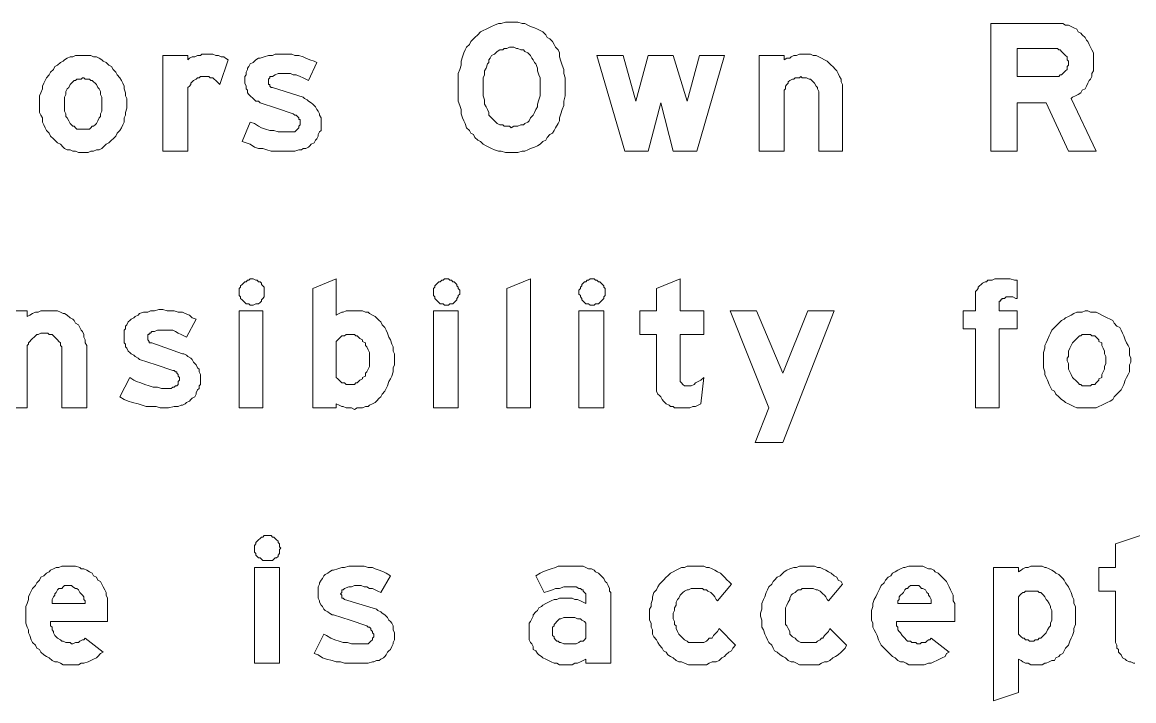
# Model space of a CAD drawing. Extents: x 150 to 1038, y -1303 to 251.
# Drawn here: x 178.06 to 204.11, y 197.54 to 213.42 of the extents above; entities that cross this region are included whole.
import ezdxf

# ---------------------------------------------------------------- set-up
doc = ezdxf.new("R2010")
doc.units = 0
doc.header["$LTSCALE"] = 12
doc.header["$MEASUREMENT"] = 0
doc.layers.add('L18', color=4, linetype='CONTINUOUS')

msp = doc.modelspace()

# ---------------------------------------------------------------- linework, layer by layer
at = {"layer": 'L18', "lineweight": 0}
for points in [[(190.654, 211.183), (190.686, 211.28), (190.719, 211.378), (190.751, 211.475), (190.751, 211.573), (190.784, 211.703), (190.784, 211.8), (190.784, 211.898), (190.784, 211.995), (190.784, 212.125), (190.751, 212.222), (190.751, 212.32), (190.719, 212.417), (190.686, 212.515), (190.654, 212.612), (190.654, 212.71), (190.621, 212.775), (190.556, 212.84), (190.524, 212.905), (190.491, 212.97), (190.426, 213.035), (190.361, 213.067), (190.329, 213.132), (190.264, 213.197), (190.199, 213.23), (190.134, 213.262), (190.069, 213.295), (189.971, 213.327), (189.907, 213.359), (189.842, 213.392), (189.777, 213.392), (189.679, 213.424), (189.614, 213.424), (189.517, 213.424), (189.452, 213.424), (189.387, 213.424), (189.289, 213.392), (189.224, 213.392), (189.127, 213.359), (189.062, 213.327), (188.997, 213.295), (188.932, 213.262), (188.867, 213.23), (188.802, 213.197), (188.737, 213.132), (188.672, 213.067), (188.639, 213.035), (188.575, 212.97), (188.542, 212.905), (188.477, 212.84), (188.445, 212.775), (188.412, 212.71), (188.38, 212.612), (188.347, 212.515), (188.347, 212.417), (188.315, 212.32), (188.282, 212.222), (188.282, 212.125), (188.282, 211.995), (188.282, 211.898), (188.282, 211.8), (188.282, 211.703), (188.282, 211.573), (188.315, 211.475), (188.347, 211.378), (188.347, 211.28), (188.38, 211.183), (188.412, 211.118), (188.445, 211.053), (188.477, 210.955), (188.542, 210.89), (188.575, 210.825), (188.639, 210.793), (188.672, 210.728), (188.737, 210.663), (188.802, 210.631), (188.867, 210.566), (188.932, 210.533), (188.997, 210.501), (189.062, 210.468), (189.127, 210.436), (189.224, 210.403), (189.289, 210.403), (189.387, 210.371), (189.452, 210.371), (189.517, 210.371), (189.614, 210.371), (189.679, 210.371), (189.777, 210.403), (189.842, 210.403), (189.907, 210.436), (189.971, 210.468), (190.069, 210.501), (190.134, 210.533), (190.199, 210.566), (190.264, 210.631), (190.329, 210.663), (190.361, 210.728), (190.426, 210.793), (190.491, 210.825), (190.524, 210.89), (190.556, 210.955), (190.621, 211.053), (190.654, 211.118), (190.654, 211.183), (190.654, 211.183)], [(200.757, 210.403), (201.375, 210.403), (201.375, 211.54), (202.057, 211.54), (202.577, 210.403), (203.226, 210.403), (202.642, 211.638), (202.674, 211.67), (202.739, 211.703), (202.804, 211.735), (202.869, 211.768), (202.902, 211.833), (202.966, 211.865), (202.999, 211.93), (203.031, 211.995), (203.064, 212.06), (203.096, 212.092), (203.129, 212.157), (203.129, 212.222), (203.161, 212.287), (203.161, 212.385), (203.161, 212.45), (203.161, 212.515), (203.161, 212.58), (203.161, 212.645), (203.161, 212.71), (203.129, 212.775), (203.096, 212.84), (203.064, 212.905), (203.031, 212.97), (202.999, 213.002), (202.966, 213.067), (202.902, 213.132), (202.869, 213.165), (202.804, 213.197), (202.772, 213.262), (202.707, 213.295), (202.642, 213.327), (202.577, 213.359), (202.512, 213.359), (202.447, 213.392), (202.382, 213.392), (202.317, 213.392), (202.252, 213.392), (200.757, 213.392), (200.757, 210.403), (200.757, 210.403)], [(190.101, 211.378), (190.134, 211.443), (190.134, 211.508), (190.166, 211.605), (190.199, 211.703), (190.199, 211.768), (190.199, 211.865), (190.199, 211.93), (190.199, 212.028), (190.199, 212.125), (190.166, 212.19), (190.134, 212.287), (190.134, 212.352), (190.101, 212.45), (190.069, 212.482), (190.036, 212.547), (190.004, 212.58), (189.971, 212.645), (189.939, 212.677), (189.907, 212.71), (189.842, 212.742), (189.809, 212.775), (189.744, 212.775), (189.679, 212.807), (189.647, 212.807), (189.582, 212.84), (189.517, 212.84), (189.484, 212.84), (189.419, 212.807), (189.354, 212.807), (189.322, 212.775), (189.257, 212.775), (189.192, 212.742), (189.159, 212.71), (189.127, 212.677), (189.062, 212.645), (189.029, 212.58), (188.997, 212.547), (188.997, 212.482), (188.964, 212.45), (188.932, 212.352), (188.899, 212.287), (188.899, 212.19), (188.867, 212.125), (188.867, 212.028), (188.867, 211.93), (188.867, 211.865), (188.867, 211.768), (188.867, 211.703), (188.899, 211.605), (188.899, 211.508), (188.932, 211.443), (188.964, 211.378), (188.997, 211.313), (188.997, 211.248), (189.029, 211.215), (189.062, 211.183), (189.127, 211.118), (189.159, 211.085), (189.192, 211.053), (189.257, 211.02), (189.322, 211.02), (189.354, 210.988), (189.419, 210.988), (189.484, 210.988), (189.517, 210.955), (189.582, 210.988), (189.647, 210.988), (189.679, 210.988), (189.744, 211.02), (189.809, 211.02), (189.842, 211.053), (189.907, 211.085), (189.939, 211.118), (189.971, 211.183), (190.004, 211.215), (190.036, 211.248), (190.069, 211.313), (190.101, 211.378), (190.101, 211.378)], [(201.375, 212.157), (202.252, 212.157), (202.284, 212.157), (202.317, 212.157), (202.349, 212.157), (202.382, 212.19), (202.414, 212.19), (202.447, 212.222), (202.479, 212.255), (202.512, 212.287), (202.544, 212.32), (202.544, 212.352), (202.544, 212.385), (202.577, 212.417), (202.577, 212.482), (202.577, 212.515), (202.544, 212.547), (202.544, 212.58), (202.544, 212.612), (202.512, 212.645), (202.479, 212.677), (202.447, 212.71), (202.414, 212.742), (202.382, 212.775), (202.349, 212.775), (202.317, 212.807), (202.284, 212.807), (202.252, 212.807), (201.375, 212.807), (201.375, 212.157), (201.375, 212.157)], [(180.03, 210.566), (180.095, 210.598), (180.16, 210.663), (180.193, 210.696), (180.258, 210.76), (180.29, 210.825), (180.355, 210.89), (180.388, 210.955), (180.42, 211.02), (180.453, 211.085), (180.453, 211.183), (180.485, 211.248), (180.485, 211.313), (180.518, 211.41), (180.518, 211.475), (180.518, 211.54), (180.518, 211.638), (180.485, 211.703), (180.485, 211.768), (180.453, 211.865), (180.453, 211.93), (180.42, 211.995), (180.388, 212.06), (180.355, 212.125), (180.29, 212.19), (180.258, 212.255), (180.193, 212.32), (180.16, 212.385), (180.095, 212.417), (180.03, 212.482), (179.965, 212.515), (179.933, 212.547), (179.868, 212.58), (179.803, 212.612), (179.738, 212.612), (179.673, 212.645), (179.608, 212.645), (179.543, 212.645), (179.446, 212.645), (179.381, 212.645), (179.316, 212.645), (179.251, 212.612), (179.186, 212.612), (179.121, 212.58), (179.056, 212.547), (179.023, 212.515), (178.958, 212.482), (178.893, 212.417), (178.828, 212.385), (178.796, 212.32), (178.731, 212.255), (178.698, 212.19), (178.633, 212.125), (178.601, 212.06), (178.568, 211.995), (178.536, 211.93), (178.536, 211.865), (178.503, 211.768), (178.471, 211.703), (178.471, 211.638), (178.471, 211.54), (178.471, 211.475), (178.471, 211.41), (178.471, 211.313), (178.503, 211.248), (178.536, 211.183), (178.536, 211.085), (178.568, 211.02), (178.601, 210.955), (178.633, 210.89), (178.698, 210.825), (178.731, 210.76), (178.796, 210.696), (178.828, 210.663), (178.893, 210.598), (178.958, 210.566), (179.023, 210.501), (179.056, 210.468), (179.121, 210.436), (179.186, 210.436), (179.251, 210.403), (179.316, 210.403), (179.381, 210.371), (179.446, 210.371), (179.543, 210.371), (179.608, 210.371), (179.673, 210.403), (179.738, 210.403), (179.803, 210.436), (179.868, 210.436), (179.933, 210.468), (179.965, 210.501), (180.03, 210.566), (180.03, 210.566)], [(182.694, 211.963), (182.889, 212.547), (182.824, 212.58), (182.792, 212.612), (182.727, 212.612), (182.662, 212.645), (182.597, 212.645), (182.532, 212.677), (182.467, 212.677), (182.402, 212.677), (182.337, 212.677), (182.272, 212.677), (182.239, 212.645), (182.174, 212.645), (182.11, 212.612), (182.045, 212.612), (181.98, 212.58), (181.947, 212.547), (181.947, 212.645), (181.362, 212.645), (181.362, 210.403)], [(184.773, 212.06), (184.968, 212.482), (184.903, 212.515), (184.806, 212.547), (184.709, 212.58), (184.644, 212.612), (184.546, 212.645), (184.449, 212.645), (184.384, 212.677), (184.286, 212.677), (184.189, 212.677), (184.091, 212.677), (183.994, 212.677), (183.929, 212.645), (183.831, 212.645), (183.734, 212.612), (183.636, 212.58), (183.604, 212.58), (183.539, 212.547), (183.506, 212.515), (183.474, 212.482), (183.409, 212.45), (183.377, 212.385), (183.344, 212.352), (183.344, 212.32), (183.312, 212.255), (183.312, 212.19), (183.279, 212.157), (183.279, 212.092), (183.279, 212.028), (183.279, 211.995), (183.312, 211.93), (183.312, 211.865), (183.344, 211.833), (183.344, 211.768), (183.377, 211.735), (183.409, 211.703), (183.474, 211.638), (183.506, 211.605), (183.539, 211.573), (183.604, 211.573), (183.636, 211.54), (184.026, 211.41), (184.416, 211.28)], [(192.181, 210.403), (192.733, 210.403), (193.025, 211.54), (193.318, 210.403), (193.87, 210.403), (194.52, 212.645), (193.935, 212.645), (193.643, 211.573), (193.318, 212.645), (192.733, 212.645), (192.441, 211.573), (192.148, 212.645), (191.531, 212.645), (192.181, 210.403), (192.181, 210.403)], [(196.729, 211.735), (196.729, 210.403), (197.281, 210.403), (197.281, 211.768), (197.281, 211.833), (197.281, 211.898), (197.281, 211.963), (197.249, 212.028), (197.249, 212.092), (197.216, 212.157), (197.184, 212.222), (197.151, 212.287), (197.119, 212.32), (197.054, 212.385), (197.021, 212.417), (196.956, 212.482), (196.924, 212.515), (196.859, 212.547), (196.794, 212.58), (196.729, 212.612), (196.664, 212.645), (196.599, 212.645), (196.534, 212.677), (196.469, 212.677), (196.404, 212.677), (196.339, 212.677), (196.274, 212.677), (196.209, 212.645), (196.144, 212.645), (196.079, 212.612), (196.047, 212.58), (195.982, 212.58), (195.917, 212.547), (195.917, 212.645), (195.332, 212.645), (195.332, 210.403)], [(179.803, 211.053), (179.835, 211.118), (179.868, 211.183), (179.9, 211.215), (179.9, 211.28), (179.933, 211.345), (179.933, 211.41), (179.933, 211.475), (179.933, 211.54), (179.933, 211.605), (179.933, 211.67), (179.9, 211.735), (179.9, 211.8), (179.868, 211.865), (179.835, 211.898), (179.803, 211.963), (179.77, 211.995), (179.738, 212.028), (179.705, 212.06), (179.673, 212.06), (179.64, 212.092), (179.608, 212.092), (179.543, 212.092), (179.511, 212.125), (179.478, 212.125), (179.446, 212.092), (179.381, 212.092), (179.348, 212.092), (179.316, 212.06), (179.283, 212.06), (179.251, 212.028), (179.218, 211.995), (179.186, 211.963), (179.153, 211.898), (179.121, 211.865), (179.088, 211.8), (179.088, 211.735), (179.056, 211.67), (179.056, 211.605), (179.056, 211.54), (179.056, 211.475), (179.056, 211.41), (179.056, 211.345), (179.088, 211.28), (179.088, 211.215), (179.121, 211.183), (179.153, 211.118), (179.186, 211.053), (179.218, 211.02), (179.251, 210.988), (179.283, 210.988), (179.316, 210.955), (179.348, 210.923), (179.381, 210.923), (179.446, 210.923), (179.478, 210.923), (179.511, 210.923), (179.543, 210.923), (179.608, 210.923), (179.64, 210.923), (179.673, 210.955), (179.705, 210.988), (179.738, 210.988), (179.77, 211.02), (179.803, 211.053), (179.803, 211.053)], [(182.694, 211.963), (182.662, 211.995), (182.629, 212.028), (182.597, 212.06), (182.564, 212.092), (182.532, 212.125), (182.467, 212.125), (182.434, 212.157), (182.402, 212.157), (182.337, 212.157), (182.304, 212.157), (182.239, 212.157), (182.207, 212.125), (182.174, 212.125), (182.142, 212.092), (182.077, 212.06), (182.045, 212.028), (182.012, 211.995), (182.012, 211.963), (181.98, 211.93), (181.947, 211.898), (181.947, 211.833), (181.947, 211.8), (181.947, 211.768)], [(183.929, 212.157), (183.896, 212.157), (183.864, 212.157), (183.864, 212.125), (183.831, 212.092), (183.831, 212.06), (183.831, 212.028), (183.831, 211.995), (183.831, 211.963), (183.864, 211.963), (183.864, 211.93), (183.896, 211.898), (183.929, 211.898)], [(184.773, 212.06), (184.709, 212.092), (184.644, 212.125), (184.579, 212.157), (184.481, 212.19), (184.416, 212.19), (184.351, 212.222), (184.286, 212.222), (184.221, 212.222), (184.124, 212.222), (184.059, 212.222), (183.994, 212.19), (183.929, 212.157)], [(196.307, 212.157), (196.274, 212.125), (196.209, 212.125), (196.177, 212.125), (196.144, 212.092), (196.112, 212.092), (196.047, 212.06), (196.014, 212.028), (196.014, 211.995), (195.982, 211.963), (195.949, 211.93), (195.949, 211.865), (195.917, 211.833), (195.917, 211.8), (195.917, 211.768)], [(196.729, 211.735), (196.729, 211.768), (196.729, 211.8), (196.696, 211.865), (196.696, 211.898), (196.664, 211.93), (196.631, 211.995), (196.599, 212.028), (196.566, 212.06), (196.534, 212.092), (196.501, 212.092), (196.437, 212.125), (196.404, 212.125), (196.339, 212.125), (196.307, 212.157)], [(181.362, 210.403), (181.947, 210.403), (181.947, 211.768)], [(183.214, 210.631), (183.312, 210.598), (183.409, 210.566), (183.506, 210.501), (183.604, 210.468), (183.701, 210.468), (183.799, 210.436), (183.896, 210.403), (184.026, 210.403), (184.124, 210.403), (184.221, 210.403), (184.351, 210.403), (184.449, 210.403), (184.546, 210.436), (184.611, 210.436), (184.644, 210.468), (184.709, 210.468), (184.773, 210.501), (184.806, 210.533), (184.838, 210.566), (184.903, 210.598), (184.936, 210.663), (184.968, 210.696), (185.001, 210.76), (185.001, 210.793), (185.033, 210.858), (185.066, 210.89), (185.066, 210.955), (185.066, 211.02), (185.066, 211.053), (185.066, 211.118), (185.066, 211.183), (185.033, 211.248), (185.033, 211.28), (185.001, 211.345), (184.968, 211.378), (184.936, 211.443), (184.903, 211.475), (184.871, 211.508), (184.838, 211.54), (184.773, 211.573), (184.741, 211.605), (184.676, 211.638), (184.644, 211.67), (183.929, 211.898)], [(195.332, 210.403), (195.917, 210.403), (195.917, 211.768)], [(184.384, 210.858), (184.416, 210.858), (184.449, 210.858), (184.481, 210.89), (184.514, 210.923), (184.546, 210.955), (184.546, 210.988), (184.579, 211.02), (184.579, 211.053), (184.579, 211.085), (184.579, 211.118), (184.579, 211.15), (184.546, 211.15), (184.546, 211.183), (184.514, 211.215), (184.481, 211.248), (184.449, 211.248), (184.416, 211.28)], [(183.409, 211.085), (183.214, 210.631)], [(183.409, 211.085), (183.506, 211.053), (183.604, 210.988), (183.669, 210.955), (183.766, 210.923), (183.864, 210.89), (183.961, 210.89), (184.059, 210.858), (184.156, 210.858), (184.254, 210.858), (184.384, 210.858)], [(183.441, 206.797), (183.474, 206.797), (183.539, 206.83), (183.571, 206.83), (183.604, 206.83), (183.636, 206.862), (183.669, 206.894), (183.669, 206.927), (183.701, 206.959), (183.734, 206.992), (183.734, 207.024), (183.734, 207.057), (183.734, 207.089), (183.734, 207.154), (183.734, 207.187), (183.734, 207.219), (183.701, 207.252), (183.669, 207.284), (183.669, 207.317), (183.636, 207.349), (183.604, 207.349), (183.571, 207.382), (183.539, 207.382), (183.474, 207.414), (183.441, 207.414), (183.409, 207.414), (183.377, 207.382), (183.344, 207.382), (183.312, 207.349), (183.279, 207.349), (183.247, 207.317), (183.214, 207.284), (183.182, 207.252), (183.182, 207.219), (183.149, 207.187), (183.149, 207.154), (183.149, 207.089), (183.149, 207.057), (183.149, 207.024), (183.182, 206.992), (183.182, 206.959), (183.214, 206.927), (183.247, 206.894), (183.279, 206.862), (183.312, 206.83), (183.344, 206.83), (183.377, 206.83), (183.409, 206.797), (183.441, 206.797), (183.441, 206.797)], [(185.423, 204.49), (185.423, 204.393), (184.871, 204.393), (184.871, 207.187), (185.423, 207.414), (185.423, 206.57)], [(187.99, 206.797), (188.055, 206.797), (188.087, 206.83), (188.12, 206.83), (188.152, 206.83), (188.185, 206.862), (188.217, 206.894), (188.25, 206.927), (188.25, 206.959), (188.282, 206.992), (188.282, 207.024), (188.315, 207.057), (188.315, 207.089), (188.315, 207.154), (188.282, 207.187), (188.282, 207.219), (188.25, 207.252), (188.25, 207.284), (188.217, 207.317), (188.185, 207.349), (188.152, 207.349), (188.12, 207.382), (188.087, 207.382), (188.055, 207.414), (187.99, 207.414), (187.957, 207.414), (187.925, 207.382), (187.892, 207.382), (187.86, 207.349), (187.827, 207.349), (187.795, 207.317), (187.762, 207.284), (187.73, 207.252), (187.73, 207.219), (187.697, 207.187), (187.697, 207.154), (187.697, 207.089), (187.697, 207.057), (187.697, 207.024), (187.73, 206.992), (187.73, 206.959), (187.762, 206.927), (187.795, 206.894), (187.827, 206.862), (187.86, 206.83), (187.892, 206.83), (187.925, 206.83), (187.957, 206.797), (187.99, 206.797), (187.99, 206.797)], [(189.419, 204.393), (189.971, 204.393), (189.971, 207.414), (189.419, 207.187), (189.419, 204.393), (189.419, 204.393)], [(191.433, 206.797), (191.466, 206.797), (191.498, 206.83), (191.531, 206.83), (191.563, 206.83), (191.596, 206.862), (191.628, 206.894), (191.661, 206.927), (191.693, 206.959), (191.693, 206.992), (191.726, 207.024), (191.726, 207.057), (191.726, 207.089), (191.726, 207.154), (191.726, 207.187), (191.693, 207.219), (191.693, 207.252), (191.661, 207.284), (191.628, 207.317), (191.596, 207.349), (191.563, 207.349), (191.531, 207.382), (191.498, 207.382), (191.466, 207.414), (191.433, 207.414), (191.368, 207.414), (191.336, 207.382), (191.303, 207.382), (191.271, 207.349), (191.238, 207.349), (191.206, 207.317), (191.174, 207.284), (191.174, 207.252), (191.141, 207.219), (191.141, 207.187), (191.109, 207.154), (191.109, 207.089), (191.109, 207.057), (191.141, 207.024), (191.141, 206.992), (191.174, 206.959), (191.174, 206.927), (191.206, 206.894), (191.238, 206.862), (191.271, 206.83), (191.303, 206.83), (191.336, 206.83), (191.368, 206.797), (191.433, 206.797), (191.433, 206.797)], [(193.48, 205.14), (193.48, 206.115), (194.032, 206.115), (194.032, 206.667), (193.48, 206.667), (193.48, 207.414), (192.928, 207.187), (192.928, 206.667), (192.538, 206.667), (192.538, 206.115), (192.928, 206.115), (192.928, 204.945), (192.928, 204.88), (192.928, 204.848), (192.928, 204.783), (192.96, 204.718), (192.993, 204.685), (193.025, 204.653), (193.058, 204.588), (193.09, 204.555), (193.123, 204.523), (193.155, 204.49), (193.22, 204.458), (193.253, 204.425), (193.318, 204.425), (193.35, 204.393), (193.448, 204.393), (193.513, 204.393), (193.578, 204.393), (193.643, 204.393), (193.708, 204.393), (193.773, 204.425), (193.838, 204.425), (193.902, 204.458), (193.967, 204.49)], [(201.375, 206.959), (201.375, 207.382), (201.31, 207.382), (201.212, 207.414), (201.115, 207.414), (201.05, 207.414), (200.952, 207.414), (200.855, 207.414), (200.79, 207.382), (200.692, 207.382), (200.66, 207.349), (200.627, 207.349), (200.562, 207.317), (200.53, 207.284), (200.497, 207.252), (200.465, 207.219), (200.465, 207.187), (200.432, 207.154), (200.4, 207.122), (200.4, 207.057), (200.4, 207.024), (200.4, 206.992), (200.4, 206.667), (200.108, 206.667), (200.108, 206.245), (200.4, 206.245), (200.4, 204.393)], [(200.4, 204.393), (200.952, 204.393), (200.952, 206.245), (201.375, 206.245), (201.375, 206.667), (200.952, 206.667), (200.952, 206.862)], [(201.017, 206.959), (201.017, 206.927), (200.985, 206.927), (200.985, 206.894), (200.952, 206.894), (200.952, 206.862)], [(201.375, 206.959), (201.342, 206.959), (201.277, 206.992), (201.245, 206.992), (201.18, 206.992), (201.115, 206.992), (201.082, 206.959), (201.017, 206.959)], [(178.991, 205.725), (178.991, 204.393), (179.575, 204.393), (179.575, 205.79), (179.575, 205.855), (179.543, 205.92), (179.543, 205.985), (179.511, 206.05), (179.511, 206.115), (179.478, 206.18), (179.446, 206.212), (179.413, 206.277), (179.381, 206.342), (179.316, 206.375), (179.283, 206.44), (179.251, 206.472), (179.186, 206.505), (179.121, 206.57), (179.056, 206.602), (179.023, 206.602), (178.958, 206.635), (178.893, 206.667), (178.828, 206.667), (178.763, 206.667), (178.698, 206.667), (178.633, 206.667), (178.568, 206.667), (178.503, 206.667), (178.438, 206.635), (178.373, 206.635), (178.308, 206.602), (178.243, 206.57), (178.179, 206.537), (178.179, 206.667), (177.626, 206.667)], [(181.915, 206.05), (182.142, 206.472), (182.045, 206.505), (181.98, 206.57), (181.882, 206.602), (181.817, 206.635), (181.72, 206.635), (181.622, 206.667), (181.525, 206.667), (181.46, 206.667), (181.362, 206.7), (181.265, 206.7), (181.167, 206.667), (181.07, 206.667), (181.005, 206.635), (180.907, 206.635), (180.81, 206.602), (180.778, 206.57), (180.713, 206.537), (180.68, 206.505), (180.615, 206.472), (180.583, 206.44), (180.55, 206.407), (180.518, 206.342), (180.485, 206.31), (180.485, 206.245), (180.453, 206.212), (180.453, 206.147), (180.453, 206.082), (180.453, 206.05), (180.453, 205.985), (180.453, 205.92), (180.485, 205.887), (180.485, 205.822), (180.518, 205.79), (180.55, 205.725), (180.583, 205.692), (180.615, 205.66), (180.68, 205.627), (180.713, 205.595), (180.778, 205.562), (180.81, 205.53), (181.2, 205.4), (181.59, 205.27)], [(183.149, 204.393), (183.701, 204.393), (183.701, 206.667), (183.149, 206.667), (183.149, 204.393), (183.149, 204.393)], [(186.495, 206.342), (186.463, 206.407), (186.43, 206.44), (186.365, 206.505), (186.333, 206.537), (186.268, 206.57), (186.203, 206.602), (186.17, 206.635), (186.105, 206.635), (186.04, 206.667), (185.976, 206.667), (185.911, 206.667), (185.846, 206.667), (185.781, 206.667), (185.716, 206.667), (185.651, 206.667), (185.586, 206.635), (185.553, 206.635), (185.488, 206.602), (185.423, 206.57)], [(187.697, 204.393), (188.282, 204.393), (188.282, 206.667), (187.697, 206.667), (187.697, 204.393), (187.697, 204.393)], [(191.109, 204.393), (191.693, 204.393), (191.693, 206.667), (191.109, 206.667), (191.109, 204.393), (191.109, 204.393)], [(195.234, 203.581), (195.884, 203.581), (197.086, 206.667), (196.469, 206.667), (195.884, 205.205), (195.267, 206.667), (194.65, 206.667), (195.559, 204.393), (195.234, 203.581), (195.234, 203.581)], [(203.551, 204.555), (203.616, 204.588), (203.649, 204.653), (203.714, 204.718), (203.779, 204.783), (203.811, 204.815), (203.844, 204.88), (203.876, 204.945), (203.909, 205.043), (203.941, 205.108), (203.974, 205.173), (204.006, 205.238), (204.006, 205.335), (204.006, 205.4), (204.039, 205.465), (204.039, 205.562), (204.006, 205.627), (204.006, 205.692), (204.006, 205.79), (203.974, 205.855), (203.941, 205.92), (203.909, 205.985), (203.876, 206.082), (203.844, 206.147), (203.811, 206.212), (203.779, 206.277), (203.714, 206.31), (203.649, 206.375), (203.616, 206.44), (203.551, 206.472), (203.486, 206.505), (203.421, 206.537), (203.356, 206.57), (203.291, 206.602), (203.226, 206.635), (203.161, 206.635), (203.096, 206.635), (203.031, 206.667), (202.966, 206.667), (202.902, 206.635), (202.837, 206.635), (202.772, 206.635), (202.707, 206.602), (202.642, 206.57), (202.577, 206.537), (202.512, 206.505), (202.479, 206.472), (202.414, 206.44), (202.349, 206.375), (202.284, 206.31), (202.252, 206.277), (202.187, 206.212), (202.154, 206.147), (202.122, 206.082), (202.089, 205.985), (202.057, 205.92), (202.024, 205.855), (202.024, 205.79), (201.992, 205.692), (201.992, 205.627), (201.992, 205.562), (201.992, 205.465), (201.992, 205.4), (201.992, 205.335), (202.024, 205.238), (202.024, 205.173), (202.057, 205.108), (202.089, 205.043), (202.122, 204.945), (202.154, 204.88), (202.187, 204.815), (202.252, 204.783), (202.284, 204.718), (202.349, 204.653), (202.414, 204.588), (202.479, 204.555), (202.512, 204.523), (202.577, 204.49), (202.642, 204.458), (202.707, 204.425), (202.772, 204.393), (202.837, 204.393), (202.902, 204.393), (202.966, 204.393), (203.031, 204.393), (203.096, 204.393), (203.161, 204.393), (203.226, 204.393), (203.291, 204.425), (203.356, 204.458), (203.421, 204.49), (203.486, 204.523), (203.551, 204.555), (203.551, 204.555)], [(186.495, 204.718), (186.56, 204.783), (186.593, 204.848), (186.625, 204.913), (186.658, 205.01), (186.69, 205.075), (186.723, 205.14), (186.755, 205.238), (186.755, 205.335), (186.788, 205.4), (186.788, 205.498), (186.788, 205.562), (186.788, 205.66), (186.755, 205.725), (186.755, 205.822), (186.723, 205.887), (186.69, 205.985), (186.658, 206.05), (186.625, 206.147), (186.593, 206.212), (186.56, 206.277), (186.495, 206.342)], [(178.568, 206.147), (178.536, 206.147), (178.503, 206.147), (178.438, 206.115), (178.406, 206.115), (178.373, 206.082), (178.341, 206.05), (178.308, 206.017), (178.276, 205.985), (178.243, 205.952), (178.211, 205.92), (178.211, 205.887), (178.179, 205.855), (178.179, 205.79), (178.179, 205.757)], [(178.991, 205.725), (178.991, 205.757), (178.991, 205.822), (178.958, 205.855), (178.958, 205.92), (178.926, 205.952), (178.893, 205.985), (178.861, 206.017), (178.828, 206.05), (178.796, 206.082), (178.763, 206.115), (178.698, 206.115), (178.666, 206.147), (178.633, 206.147), (178.568, 206.147)], [(181.102, 206.18), (181.07, 206.147), (181.037, 206.147), (181.037, 206.115), (181.005, 206.115), (181.005, 206.082), (181.005, 206.05), (181.005, 206.017), (181.005, 205.985), (181.037, 205.952), (181.037, 205.92), (181.07, 205.92), (181.102, 205.92)], [(181.915, 206.05), (181.85, 206.082), (181.785, 206.115), (181.72, 206.147), (181.655, 206.18), (181.59, 206.212), (181.525, 206.212), (181.46, 206.212), (181.362, 206.212), (181.297, 206.212), (181.232, 206.212), (181.167, 206.18), (181.102, 206.18)], [(186.04, 205.952), (186.04, 205.985), (185.976, 206.017), (185.943, 206.05), (185.911, 206.082), (185.878, 206.082), (185.846, 206.115), (185.781, 206.115), (185.748, 206.115), (185.683, 206.115), (185.651, 206.115), (185.618, 206.082), (185.553, 206.082), (185.521, 206.05), (185.488, 206.017), (185.456, 205.985), (185.423, 205.952)], [(203.291, 205.075), (203.356, 205.108), (203.356, 205.173), (203.389, 205.238), (203.421, 205.303), (203.421, 205.368), (203.454, 205.433), (203.454, 205.498), (203.454, 205.562), (203.454, 205.595), (203.421, 205.66), (203.421, 205.725), (203.389, 205.79), (203.356, 205.855), (203.356, 205.92), (203.291, 205.952), (203.291, 205.985), (203.259, 206.017), (203.226, 206.05), (203.194, 206.082), (203.129, 206.082), (203.096, 206.115), (203.064, 206.115), (203.031, 206.115), (202.999, 206.115), (202.934, 206.115), (202.902, 206.115), (202.869, 206.082), (202.837, 206.082), (202.804, 206.05), (202.772, 206.017), (202.739, 205.985), (202.707, 205.952), (202.674, 205.92), (202.642, 205.855), (202.609, 205.79), (202.577, 205.725), (202.577, 205.66), (202.577, 205.595), (202.544, 205.562), (202.544, 205.498), (202.577, 205.433), (202.577, 205.368), (202.577, 205.303), (202.609, 205.238), (202.642, 205.173), (202.674, 205.108), (202.707, 205.075), (202.739, 205.043), (202.772, 205.01), (202.804, 204.978), (202.837, 204.945), (202.869, 204.945), (202.902, 204.913), (202.934, 204.913), (202.999, 204.913), (203.031, 204.913), (203.064, 204.913), (203.096, 204.913), (203.129, 204.945), (203.194, 204.945), (203.226, 204.978), (203.259, 205.01), (203.291, 205.043), (203.291, 205.075), (203.291, 205.075)], [(177.626, 204.393), (178.179, 204.393), (178.179, 205.757)], [(180.355, 204.653), (180.453, 204.588), (180.55, 204.555), (180.648, 204.523), (180.778, 204.49), (180.875, 204.458), (180.972, 204.425), (181.07, 204.425), (181.2, 204.425), (181.297, 204.393), (181.395, 204.393), (181.492, 204.393), (181.622, 204.425), (181.72, 204.425), (181.785, 204.458), (181.817, 204.458), (181.882, 204.49), (181.915, 204.523), (181.98, 204.555), (182.012, 204.588), (182.045, 204.62), (182.11, 204.653), (182.142, 204.718), (182.142, 204.75), (182.174, 204.815), (182.207, 204.848), (182.207, 204.913), (182.239, 204.945), (182.239, 205.01), (182.239, 205.075), (182.239, 205.14), (182.239, 205.173), (182.207, 205.238), (182.207, 205.303), (182.174, 205.335), (182.142, 205.4), (182.11, 205.433), (182.077, 205.465), (182.045, 205.53), (182.012, 205.562), (181.947, 205.595), (181.915, 205.627), (181.85, 205.66), (181.817, 205.66), (181.102, 205.92)], [(185.423, 205.108), (185.423, 205.952)], [(186.04, 205.108), (186.105, 205.14), (186.105, 205.205), (186.138, 205.238), (186.17, 205.303), (186.203, 205.368), (186.203, 205.4), (186.203, 205.465), (186.203, 205.53), (186.203, 205.595), (186.203, 205.66), (186.203, 205.692), (186.17, 205.757), (186.138, 205.822), (186.105, 205.855), (186.105, 205.92), (186.04, 205.952)], [(181.525, 204.848), (181.557, 204.848), (181.59, 204.88), (181.622, 204.88), (181.655, 204.913), (181.687, 204.913), (181.72, 204.945), (181.72, 204.978), (181.72, 205.01), (181.752, 205.043), (181.752, 205.075), (181.752, 205.108), (181.72, 205.14), (181.72, 205.173), (181.687, 205.205), (181.687, 205.238), (181.655, 205.238), (181.622, 205.27), (181.59, 205.27)], [(180.583, 205.108), (180.355, 204.653)], [(180.583, 205.108), (180.68, 205.043), (180.745, 205.01), (180.842, 204.978), (180.94, 204.945), (181.037, 204.913), (181.135, 204.88), (181.232, 204.88), (181.33, 204.848), (181.427, 204.848), (181.525, 204.848)], [(185.423, 205.108), (185.456, 205.075), (185.488, 205.043), (185.521, 205.01), (185.553, 204.978), (185.618, 204.978), (185.651, 204.945), (185.683, 204.945), (185.748, 204.945), (185.781, 204.945), (185.846, 204.945), (185.878, 204.978), (185.911, 204.978), (185.943, 205.01), (185.976, 205.043), (186.04, 205.075), (186.04, 205.108)], [(193.48, 205.14), (193.48, 205.108), (193.48, 205.075), (193.48, 205.043), (193.48, 205.01), (193.513, 204.978), (193.545, 204.945), (193.578, 204.913), (193.61, 204.913), (193.643, 204.913), (193.675, 204.913), (193.708, 204.913), (193.74, 204.913)], [(193.74, 204.913), (193.805, 204.945), (193.838, 204.978), (193.902, 205.01), (193.967, 205.043), (194.032, 205.108)], [(193.967, 204.49), (194.032, 205.108)], [(185.423, 204.49), (185.488, 204.458), (185.553, 204.425), (185.586, 204.425), (185.651, 204.393), (185.716, 204.393), (185.781, 204.393), (185.846, 204.36), (185.911, 204.393), (185.976, 204.393), (186.04, 204.393), (186.105, 204.425), (186.17, 204.425), (186.203, 204.458), (186.268, 204.49), (186.333, 204.523), (186.365, 204.555), (186.43, 204.62), (186.463, 204.653), (186.495, 204.718)], [(183.799, 200.819), (183.831, 200.819), (183.896, 200.819), (183.929, 200.819), (183.961, 200.852), (183.994, 200.884), (184.026, 200.884), (184.059, 200.917), (184.059, 200.949), (184.091, 200.982), (184.091, 201.014), (184.091, 201.079), (184.124, 201.112), (184.091, 201.144), (184.091, 201.177), (184.091, 201.209), (184.059, 201.242), (184.059, 201.274), (184.026, 201.307), (183.994, 201.339), (183.961, 201.372), (183.929, 201.372), (183.896, 201.404), (183.831, 201.404), (183.799, 201.404), (183.766, 201.404), (183.734, 201.404), (183.701, 201.372), (183.669, 201.372), (183.636, 201.339), (183.604, 201.307), (183.571, 201.274), (183.539, 201.242), (183.539, 201.209), (183.506, 201.177), (183.506, 201.144), (183.506, 201.112), (183.506, 201.079), (183.506, 201.014), (183.539, 200.982), (183.539, 200.949), (183.571, 200.917), (183.604, 200.884), (183.636, 200.884), (183.669, 200.852), (183.701, 200.819), (183.734, 200.819), (183.766, 200.819), (183.799, 200.819), (183.799, 200.819)], [(204.266, 201.404), (203.681, 201.209), (203.681, 200.657), (203.291, 200.657), (203.291, 200.105), (203.681, 200.105), (203.681, 198.935), (203.681, 198.903), (203.714, 198.838), (203.714, 198.773), (203.746, 198.74), (203.746, 198.675), (203.779, 198.643), (203.811, 198.61), (203.844, 198.545), (203.909, 198.513), (203.941, 198.48), (204.006, 198.448), (204.039, 198.448), (204.104, 198.415), (204.136, 198.415)], [(179.933, 200.267), (179.9, 200.332), (179.835, 200.364), (179.803, 200.429), (179.738, 200.462), (179.705, 200.527), (179.64, 200.559), (179.575, 200.592), (179.511, 200.624), (179.446, 200.624), (179.413, 200.657), (179.316, 200.689), (179.251, 200.689), (179.186, 200.689), (179.121, 200.689), (179.056, 200.689), (178.991, 200.689), (178.926, 200.657), (178.861, 200.657), (178.796, 200.624), (178.731, 200.592), (178.698, 200.559), (178.633, 200.527), (178.568, 200.462)], [(183.506, 198.415), (184.091, 198.415), (184.091, 200.657), (183.506, 200.657), (183.506, 198.415), (183.506, 198.415)], [(186.463, 200.072), (186.69, 200.462), (186.593, 200.527), (186.528, 200.559), (186.43, 200.592), (186.333, 200.624), (186.268, 200.657), (186.17, 200.657), (186.073, 200.689), (185.976, 200.689), (185.911, 200.689), (185.813, 200.689), (185.716, 200.689), (185.618, 200.657), (185.553, 200.657), (185.456, 200.624), (185.358, 200.592), (185.326, 200.592), (185.261, 200.559), (185.228, 200.527), (185.163, 200.494), (185.131, 200.462), (185.098, 200.397), (185.066, 200.364), (185.033, 200.3), (185.033, 200.267), (185.001, 200.202), (185.001, 200.17), (185.001, 200.105), (185.001, 200.04), (185.001, 199.975), (185.001, 199.942), (185.033, 199.877), (185.033, 199.845), (185.066, 199.78), (185.098, 199.747), (185.131, 199.682), (185.163, 199.65), (185.228, 199.617), (185.261, 199.585), (185.326, 199.552), (185.358, 199.552), (185.748, 199.422), (186.138, 199.292)], [(191.271, 198.415), (191.856, 198.415), (191.856, 199.942), (191.856, 200.007), (191.856, 200.072), (191.823, 200.105), (191.823, 200.17), (191.791, 200.235), (191.758, 200.3), (191.726, 200.332), (191.693, 200.397), (191.661, 200.429), (191.596, 200.494), (191.563, 200.527), (191.498, 200.559), (191.466, 200.592), (191.401, 200.624), (191.336, 200.624), (191.271, 200.657), (191.206, 200.689), (191.109, 200.689), (191.011, 200.689), (190.914, 200.689), (190.816, 200.689), (190.719, 200.689), (190.621, 200.689), (190.556, 200.657), (190.459, 200.624), (190.361, 200.592), (190.264, 200.559), (190.199, 200.527), (190.101, 200.462), (190.296, 200.072)], [(194.357, 199.877), (194.682, 200.267), (194.617, 200.332), (194.585, 200.364), (194.52, 200.429), (194.487, 200.462), (194.422, 200.527), (194.357, 200.559), (194.292, 200.592), (194.227, 200.624), (194.162, 200.657), (194.097, 200.657), (194.032, 200.689), (193.935, 200.689), (193.87, 200.689), (193.805, 200.689), (193.74, 200.689), (193.643, 200.689), (193.578, 200.657), (193.513, 200.657), (193.448, 200.624), (193.383, 200.592), (193.318, 200.559), (193.253, 200.527), (193.188, 200.462), (193.155, 200.429), (193.09, 200.364), (193.058, 200.332), (192.993, 200.267), (192.96, 200.202), (192.928, 200.137), (192.863, 200.072), (192.83, 199.975), (192.83, 199.91), (192.798, 199.812), (192.798, 199.747), (192.765, 199.682), (192.765, 199.585), (192.765, 199.52), (192.765, 199.422), (192.798, 199.357), (192.798, 199.26), (192.83, 199.195), (192.83, 199.097), (192.863, 199.032), (192.928, 198.968), (192.96, 198.903), (192.993, 198.838), (193.058, 198.773), (193.09, 198.708), (193.155, 198.675), (193.188, 198.61), (193.253, 198.578), (193.318, 198.545), (193.383, 198.48), (193.448, 198.448), (193.513, 198.448), (193.578, 198.415), (193.675, 198.383), (193.74, 198.383), (193.805, 198.383), (193.87, 198.383), (193.967, 198.383), (194.032, 198.383), (194.097, 198.383), (194.162, 198.415), (194.227, 198.448), (194.325, 198.448), (194.39, 198.48), (194.455, 198.545), (194.52, 198.578), (194.552, 198.61), (194.617, 198.675), (194.682, 198.708), (194.715, 198.773), (194.78, 198.838)], [(196.956, 199.877), (197.281, 200.267), (197.249, 200.332), (197.184, 200.364), (197.151, 200.429), (197.086, 200.462), (197.021, 200.527), (196.956, 200.559), (196.891, 200.592), (196.826, 200.624), (196.761, 200.657), (196.696, 200.657), (196.631, 200.689), (196.566, 200.689), (196.501, 200.689), (196.404, 200.689), (196.339, 200.689), (196.274, 200.689), (196.209, 200.657), (196.144, 200.657), (196.047, 200.624), (195.982, 200.592), (195.917, 200.559), (195.884, 200.527), (195.819, 200.462), (195.754, 200.429), (195.689, 200.364), (195.657, 200.332), (195.624, 200.267), (195.559, 200.202), (195.527, 200.137), (195.494, 200.072), (195.462, 199.975), (195.429, 199.91), (195.397, 199.812), (195.397, 199.747), (195.397, 199.682), (195.364, 199.585), (195.364, 199.52), (195.397, 199.422), (195.397, 199.357), (195.397, 199.26), (195.429, 199.195), (195.462, 199.097), (195.494, 199.032), (195.527, 198.968), (195.559, 198.903), (195.624, 198.838), (195.657, 198.773), (195.689, 198.708), (195.754, 198.675), (195.819, 198.61), (195.884, 198.578), (195.949, 198.545), (196.014, 198.48), (196.079, 198.448), (196.144, 198.448), (196.209, 198.415), (196.274, 198.383), (196.339, 198.383), (196.437, 198.383), (196.501, 198.383), (196.566, 198.383), (196.631, 198.383), (196.729, 198.383), (196.794, 198.415), (196.859, 198.448), (196.924, 198.448), (196.989, 198.48), (197.054, 198.545), (197.119, 198.578), (197.184, 198.61), (197.249, 198.675), (197.281, 198.708), (197.346, 198.773), (197.379, 198.838)], [(199.75, 200.267), (199.718, 200.332), (199.685, 200.364), (199.62, 200.429), (199.588, 200.462), (199.523, 200.527), (199.458, 200.559), (199.425, 200.592), (199.36, 200.624), (199.295, 200.624), (199.23, 200.657), (199.165, 200.689), (199.1, 200.689), (199.036, 200.689), (198.971, 200.689), (198.906, 200.689), (198.841, 200.689), (198.743, 200.657), (198.711, 200.657), (198.646, 200.624), (198.581, 200.592), (198.516, 200.559), (198.451, 200.527), (198.418, 200.462)], [(201.407, 198.513), (201.407, 197.733), (200.822, 197.538), (200.822, 200.657), (201.407, 200.657), (201.407, 200.559)], [(202.479, 200.364), (202.447, 200.397), (202.382, 200.462), (202.349, 200.494), (202.284, 200.527), (202.252, 200.559), (202.187, 200.592), (202.122, 200.624), (202.057, 200.657), (202.024, 200.657), (201.959, 200.689), (201.894, 200.689), (201.829, 200.689), (201.764, 200.689), (201.699, 200.689), (201.635, 200.657), (201.57, 200.657), (201.505, 200.624), (201.472, 200.592), (201.407, 200.559)], [(178.568, 200.462), (178.503, 200.429), (178.471, 200.364), (178.406, 200.3), (178.373, 200.235), (178.308, 200.17), (178.276, 200.105), (178.243, 200.04), (178.211, 199.975), (178.211, 199.91), (178.179, 199.812), (178.146, 199.747), (178.146, 199.65), (178.146, 199.585), (178.146, 199.52), (178.146, 199.422), (178.146, 199.357), (178.179, 199.26), (178.211, 199.195), (178.211, 199.13), (178.243, 199.065), (178.276, 198.968), (178.308, 198.903), (178.373, 198.838), (178.406, 198.773), (178.471, 198.74), (178.503, 198.675), (178.568, 198.61)], [(198.418, 200.462), (198.353, 200.429), (198.288, 200.364), (198.256, 200.3), (198.191, 200.235), (198.158, 200.17), (198.126, 200.105), (198.093, 200.04), (198.061, 199.975), (198.028, 199.91), (197.996, 199.812), (197.996, 199.747), (197.963, 199.65), (197.963, 199.585), (197.963, 199.52), (197.963, 199.422), (197.996, 199.357), (197.996, 199.26), (198.028, 199.195), (198.061, 199.13), (198.093, 199.065), (198.126, 198.968), (198.158, 198.903), (198.191, 198.838), (198.256, 198.773), (198.288, 198.74), (198.353, 198.675), (198.418, 198.61)], [(202.479, 198.708), (202.512, 198.773), (202.577, 198.838), (202.609, 198.935), (202.642, 199), (202.674, 199.065), (202.707, 199.162), (202.707, 199.227), (202.739, 199.325), (202.739, 199.39), (202.739, 199.487), (202.739, 199.585), (202.739, 199.65), (202.739, 199.747), (202.707, 199.812), (202.707, 199.91), (202.674, 199.975), (202.642, 200.072), (202.609, 200.137), (202.577, 200.202), (202.512, 200.3), (202.479, 200.364)], [(178.763, 199.812), (179.543, 199.812), (179.543, 199.877), (179.511, 199.91), (179.511, 199.975), (179.478, 200.007), (179.446, 200.04), (179.413, 200.072), (179.381, 200.137), (179.348, 200.17), (179.316, 200.17), (179.251, 200.202), (179.218, 200.235), (179.186, 200.235), (179.153, 200.235), (179.121, 200.235), (179.088, 200.235), (179.056, 200.235), (179.023, 200.202), (178.991, 200.17), (178.926, 200.17), (178.893, 200.137), (178.861, 200.072), (178.828, 200.04), (178.828, 200.007), (178.796, 199.975), (178.763, 199.91), (178.763, 199.877), (178.763, 199.812), (178.763, 199.812)], [(180.063, 199.715), (180.063, 199.812), (180.063, 199.877), (180.063, 199.942), (180.03, 200.007), (180.03, 200.072), (179.998, 200.137), (179.965, 200.202), (179.933, 200.267)], [(185.618, 200.17), (185.586, 200.137), (185.553, 200.137), (185.553, 200.105), (185.553, 200.072), (185.521, 200.04), (185.553, 200.007), (185.553, 199.975), (185.553, 199.942), (185.586, 199.942), (185.618, 199.91)], [(186.463, 200.072), (186.398, 200.105), (186.333, 200.137), (186.268, 200.17), (186.203, 200.17), (186.138, 200.202), (186.073, 200.202), (186.008, 200.235), (185.911, 200.235), (185.846, 200.235), (185.781, 200.202), (185.716, 200.202), (185.618, 200.17)], [(190.849, 200.202), (190.751, 200.202), (190.654, 200.17), (190.556, 200.17), (190.491, 200.137), (190.394, 200.105), (190.296, 200.072)], [(191.109, 200.17), (191.044, 200.202), (190.979, 200.202), (190.914, 200.202), (190.849, 200.202)], [(191.271, 199.942), (191.271, 199.975), (191.271, 200.007), (191.271, 200.04), (191.238, 200.072), (191.206, 200.105), (191.206, 200.137), (191.174, 200.137), (191.141, 200.17), (191.109, 200.17)], [(193.838, 200.17), (193.773, 200.17), (193.74, 200.17), (193.675, 200.137), (193.643, 200.137), (193.578, 200.105), (193.545, 200.072), (193.513, 200.04), (193.48, 200.007), (193.448, 199.942), (193.415, 199.91)], [(194.357, 199.877), (194.325, 199.91), (194.292, 199.975), (194.26, 200.007), (194.227, 200.04), (194.195, 200.072), (194.13, 200.105), (194.097, 200.137), (194.032, 200.137), (194, 200.17), (193.935, 200.17), (193.902, 200.17), (193.838, 200.17)], [(196.437, 200.17), (196.404, 200.17), (196.339, 200.17), (196.307, 200.137), (196.242, 200.137), (196.209, 200.105), (196.177, 200.072), (196.112, 200.04), (196.079, 200.007), (196.047, 199.942), (196.047, 199.91)], [(196.956, 199.877), (196.924, 199.91), (196.891, 199.975), (196.859, 200.007), (196.826, 200.04), (196.794, 200.072), (196.761, 200.105), (196.696, 200.137), (196.664, 200.137), (196.599, 200.17), (196.566, 200.17), (196.501, 200.17), (196.437, 200.17)], [(198.581, 199.812), (199.36, 199.812), (199.36, 199.877), (199.36, 199.91), (199.328, 199.975), (199.295, 200.007), (199.295, 200.04), (199.263, 200.072), (199.23, 200.137), (199.165, 200.17), (199.133, 200.17), (199.1, 200.202), (199.068, 200.235), (199.036, 200.235), (199.003, 200.235), (198.971, 200.235), (198.906, 200.235), (198.873, 200.235), (198.841, 200.202), (198.808, 200.17), (198.776, 200.17), (198.743, 200.137), (198.711, 200.072), (198.678, 200.04), (198.646, 200.007), (198.613, 199.975), (198.613, 199.91), (198.581, 199.877), (198.581, 199.812), (198.581, 199.812)], [(199.913, 199.715), (199.913, 199.812), (199.88, 199.877), (199.88, 199.942), (199.88, 200.007), (199.848, 200.072), (199.815, 200.137), (199.783, 200.202), (199.75, 200.267)], [(202.024, 199.975), (201.992, 200.007), (201.959, 200.04), (201.927, 200.072), (201.894, 200.072), (201.862, 200.105), (201.797, 200.105), (201.764, 200.105), (201.699, 200.105), (201.667, 200.105), (201.635, 200.105), (201.57, 200.105), (201.537, 200.072), (201.505, 200.072), (201.472, 200.04), (201.44, 200.007), (201.407, 199.975)], [(184.903, 198.643), (185.001, 198.61), (185.098, 198.545), (185.196, 198.513), (185.326, 198.48), (185.423, 198.448), (185.521, 198.448), (185.618, 198.415), (185.716, 198.415), (185.846, 198.415), (185.943, 198.415), (186.04, 198.415), (186.17, 198.415), (186.268, 198.448), (186.3, 198.448), (186.365, 198.48), (186.43, 198.48), (186.463, 198.513), (186.528, 198.545), (186.56, 198.578), (186.593, 198.61), (186.625, 198.675), (186.658, 198.708), (186.69, 198.74), (186.723, 198.805), (186.755, 198.87), (186.755, 198.903), (186.788, 198.968), (186.788, 199.032), (186.788, 199.065), (186.788, 199.13), (186.755, 199.195), (186.755, 199.227), (186.755, 199.292), (186.723, 199.357), (186.69, 199.39), (186.658, 199.422), (186.625, 199.487), (186.593, 199.52), (186.56, 199.552), (186.495, 199.585), (186.463, 199.617), (186.398, 199.65), (186.365, 199.682), (185.618, 199.91)], [(191.271, 199.942), (191.271, 199.812), (191.206, 199.845), (191.141, 199.877), (191.076, 199.91), (191.011, 199.91), (190.946, 199.942), (190.881, 199.942), (190.816, 199.942), (190.719, 199.942), (190.654, 199.942), (190.589, 199.91), (190.524, 199.91), (190.459, 199.877), (190.394, 199.845), (190.329, 199.812), (190.264, 199.78), (190.231, 199.747), (190.166, 199.715), (190.134, 199.65), (190.101, 199.617), (190.036, 199.552), (190.036, 199.52), (190.004, 199.455), (189.971, 199.39), (189.939, 199.357), (189.939, 199.292), (189.939, 199.227), (189.939, 199.162), (189.939, 199.097), (189.939, 199.032), (189.939, 198.968), (189.971, 198.903), (190.004, 198.87), (190.036, 198.805), (190.036, 198.74), (190.101, 198.708), (190.134, 198.643), (190.166, 198.61), (190.231, 198.578), (190.264, 198.545), (190.329, 198.513), (190.394, 198.48), (190.459, 198.448), (190.524, 198.415), (190.589, 198.415), (190.654, 198.383), (190.719, 198.383), (190.816, 198.383), (190.881, 198.383), (190.946, 198.383), (191.011, 198.415), (191.076, 198.415), (191.141, 198.448), (191.206, 198.48), (191.271, 198.513), (191.271, 198.415)], [(193.415, 199.91), (193.383, 199.845), (193.383, 199.78), (193.35, 199.715), (193.35, 199.65), (193.318, 199.585), (193.318, 199.52), (193.318, 199.455), (193.35, 199.39), (193.35, 199.325), (193.383, 199.292), (193.383, 199.227), (193.415, 199.162)], [(196.047, 199.91), (196.014, 199.845), (195.982, 199.78), (195.949, 199.715), (195.949, 199.65), (195.949, 199.585), (195.949, 199.52), (195.949, 199.455), (195.949, 199.39), (195.949, 199.325), (195.982, 199.292), (196.014, 199.227), (196.047, 199.162)], [(201.407, 199.097), (201.407, 199.975)], [(202.024, 199.097), (202.057, 199.13), (202.089, 199.195), (202.122, 199.26), (202.154, 199.292), (202.154, 199.357), (202.187, 199.422), (202.187, 199.487), (202.187, 199.52), (202.187, 199.585), (202.187, 199.65), (202.154, 199.715), (202.154, 199.747), (202.122, 199.812), (202.089, 199.877), (202.057, 199.91), (202.024, 199.975)], [(180.063, 199.715), (180.063, 199.39), (178.731, 199.39)], [(199.913, 199.715), (199.913, 199.39), (198.548, 199.39)], [(178.731, 199.39), (178.731, 199.357), (178.731, 199.292), (178.763, 199.26), (178.763, 199.195), (178.796, 199.162), (178.796, 199.13), (178.828, 199.065), (178.861, 199.032), (178.893, 199), (178.958, 198.968), (178.991, 198.935), (179.023, 198.935), (179.088, 198.903), (179.121, 198.903), (179.186, 198.903), (179.218, 198.87), (179.251, 198.87), (179.316, 198.903), (179.348, 198.903), (179.381, 198.903), (179.413, 198.935), (179.478, 198.968), (179.511, 198.968), (179.543, 199), (179.965, 198.675)], [(186.073, 198.87), (186.105, 198.87), (186.138, 198.87), (186.17, 198.87), (186.203, 198.903), (186.235, 198.935), (186.268, 198.968), (186.268, 199), (186.3, 199.032), (186.3, 199.065), (186.3, 199.097), (186.268, 199.13), (186.268, 199.162), (186.235, 199.195), (186.235, 199.227), (186.203, 199.26), (186.17, 199.26), (186.138, 199.292)], [(191.271, 199), (191.271, 199.357), (191.238, 199.39), (191.174, 199.422), (191.141, 199.455), (191.076, 199.455), (191.011, 199.487), (190.979, 199.487), (190.914, 199.487), (190.849, 199.487), (190.784, 199.487), (190.751, 199.487), (190.686, 199.455), (190.654, 199.455), (190.621, 199.422), (190.589, 199.39), (190.556, 199.357), (190.524, 199.325), (190.524, 199.292), (190.491, 199.26), (190.491, 199.227), (190.491, 199.195), (190.491, 199.162), (190.491, 199.097), (190.491, 199.065), (190.524, 199.032), (190.524, 199), (190.556, 198.968), (190.589, 198.935), (190.621, 198.935), (190.654, 198.903), (190.686, 198.903), (190.751, 198.87), (190.784, 198.87), (190.849, 198.87), (190.881, 198.87), (190.946, 198.87), (191.011, 198.87), (191.044, 198.87), (191.109, 198.903), (191.141, 198.935), (191.206, 198.935), (191.238, 198.968), (191.271, 199), (191.271, 199)], [(198.548, 199.39), (198.548, 199.357), (198.548, 199.292), (198.581, 199.26), (198.581, 199.195), (198.613, 199.162), (198.646, 199.13), (198.678, 199.065), (198.711, 199.032), (198.743, 199), (198.776, 198.968), (198.808, 198.935), (198.873, 198.935), (198.906, 198.903), (198.971, 198.903), (199.003, 198.903), (199.036, 198.87), (199.1, 198.87), (199.133, 198.903), (199.165, 198.903), (199.23, 198.903), (199.263, 198.935), (199.295, 198.968), (199.328, 198.968), (199.36, 199), (199.783, 198.675)], [(185.131, 199.097), (184.903, 198.643)], [(185.131, 199.097), (185.196, 199.065), (185.293, 199), (185.391, 198.968), (185.488, 198.935), (185.586, 198.903), (185.683, 198.903), (185.781, 198.87), (185.878, 198.87), (185.976, 198.87), (186.073, 198.87)], [(193.415, 199.162), (193.448, 199.097), (193.48, 199.065), (193.513, 199.032), (193.545, 199), (193.578, 198.968), (193.643, 198.935), (193.675, 198.903), (193.74, 198.903), (193.773, 198.903), (193.838, 198.903)], [(193.838, 198.903), (193.902, 198.903), (193.935, 198.903), (194, 198.903), (194.032, 198.903), (194.097, 198.935), (194.13, 198.968), (194.162, 199), (194.227, 199), (194.26, 199.065), (194.292, 199.097), (194.325, 199.13), (194.357, 199.162), (194.39, 199.227)], [(194.78, 198.838), (194.39, 199.227)], [(196.047, 199.162), (196.047, 199.097), (196.079, 199.065), (196.112, 199.032), (196.177, 199), (196.209, 198.968), (196.242, 198.935), (196.307, 198.903), (196.339, 198.903), (196.404, 198.903), (196.437, 198.903)], [(196.437, 198.903), (196.501, 198.903), (196.566, 198.903), (196.599, 198.903), (196.664, 198.903), (196.696, 198.935), (196.761, 198.968), (196.794, 199), (196.826, 199), (196.859, 199.065), (196.891, 199.097), (196.924, 199.13), (196.956, 199.162), (196.989, 199.227)], [(197.379, 198.838), (196.989, 199.227)], [(201.407, 199.097), (201.44, 199.065), (201.472, 199.032), (201.505, 199), (201.537, 199), (201.57, 198.968), (201.635, 198.968), (201.667, 198.935), (201.699, 198.935), (201.764, 198.935), (201.797, 198.968), (201.862, 198.968), (201.894, 199), (201.927, 199), (201.959, 199.032), (201.992, 199.065), (202.024, 199.097)], [(201.407, 198.513), (201.472, 198.48), (201.505, 198.448), (201.57, 198.415), (201.635, 198.415), (201.699, 198.383), (201.764, 198.383), (201.829, 198.383), (201.894, 198.383), (201.959, 198.383), (202.024, 198.415), (202.057, 198.415), (202.122, 198.448), (202.187, 198.48), (202.252, 198.48), (202.284, 198.545), (202.349, 198.578), (202.382, 198.61), (202.447, 198.643), (202.479, 198.708)], [(178.568, 198.61), (178.633, 198.578), (178.698, 198.545), (178.763, 198.48), (178.828, 198.448), (178.893, 198.448), (178.958, 198.415), (179.023, 198.383), (179.088, 198.383), (179.153, 198.383), (179.251, 198.383), (179.316, 198.383), (179.381, 198.383), (179.446, 198.415), (179.511, 198.415), (179.608, 198.448), (179.673, 198.48), (179.738, 198.513), (179.803, 198.545), (179.835, 198.578), (179.9, 198.643), (179.965, 198.675)], [(198.418, 198.61), (198.451, 198.578), (198.516, 198.545), (198.581, 198.48), (198.646, 198.448), (198.711, 198.448), (198.776, 198.415), (198.841, 198.383), (198.938, 198.383), (199.003, 198.383), (199.068, 198.383), (199.133, 198.383), (199.198, 198.383), (199.295, 198.415), (199.36, 198.415), (199.425, 198.448), (199.49, 198.48), (199.555, 198.513), (199.62, 198.545), (199.685, 198.578), (199.718, 198.643), (199.783, 198.675)]]:
    msp.add_lwpolyline(points, dxfattribs=at)

doc.saveas('drawing.dxf')
